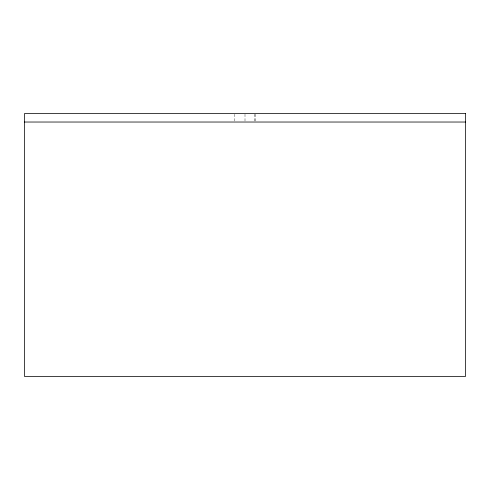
<?xml version="1.0" encoding="UTF-8"?>
<svg xmlns="http://www.w3.org/2000/svg" width="490" height="490" viewBox="0 0 490 490"><rect width="100%" height="100%" fill="white"/><g stroke="black" fill="none" stroke-linecap="round" stroke-linejoin="round"><path stroke-width="0.37" stroke-dasharray="2.45 1.84" d="M255.18 114.256L255.18 122.028M254.696 114.256L254.696 121.324M245 114.256L245 121.324M234.82 114.256L234.82 122.028"/><path stroke-width="0.73" d="M24.5 122.028L465.5 122.028M465.5 113.545L24.5 113.545L24.5 376.455L465.5 376.455L465.5 113.545"/></g></svg>
